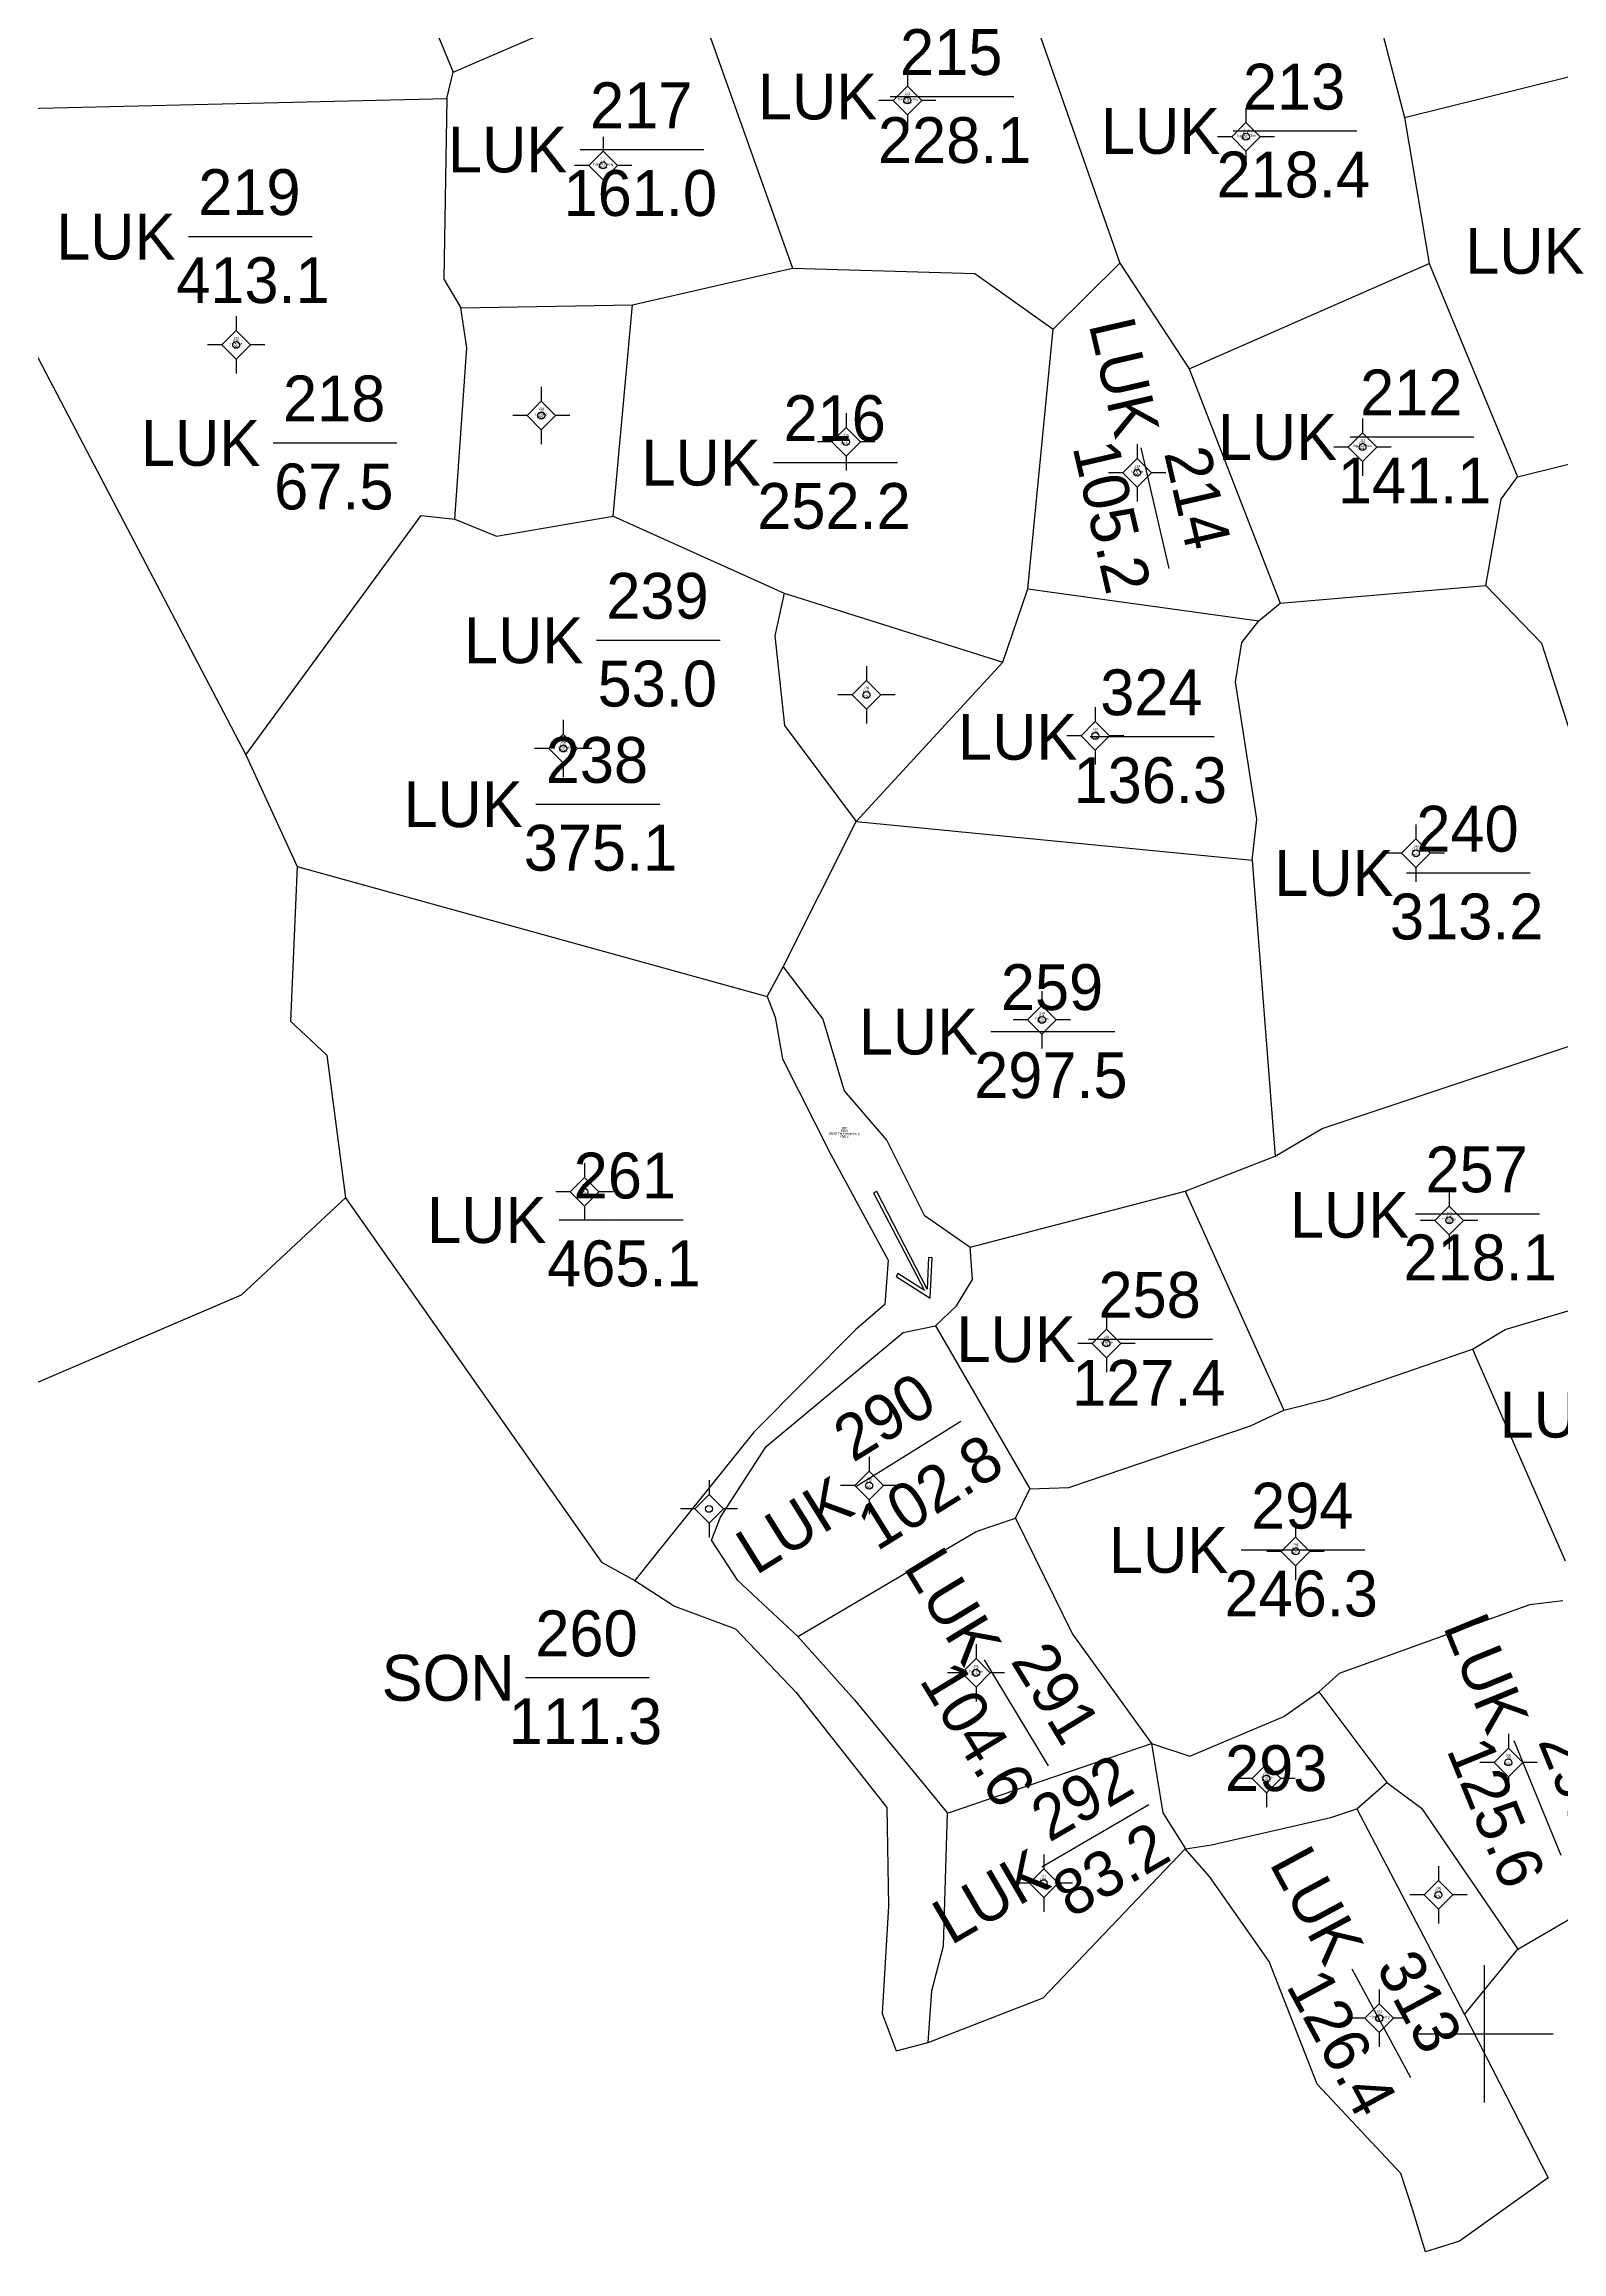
# Model space of a CAD drawing. Extents: x 550890 to 551618, y 1839259 to 1840146.
# Drawn here: x 551337.2 to 551403.4, y 1839490.5 to 1839586.8 of the extents above; entities that cross this region are included whole.
import ezdxf

# ---------------------------------------------------------------- set-up
doc = ezdxf.new("R2010")
doc.units = 0
for name, color, linetype in [('Level 10', 7, 'Continuous'), ('Level 11', 7, 'Continuous'), ('Level 13', 7, 'Continuous'), ('Level 15', 7, 'Continuous'), ('Level 2', 7, 'Continuous'), ('Level 20', 7, 'Continuous'), ('Level 31', 7, 'Continuous'), ('Level 4', 7, 'Continuous'), ('Level 63', 7, 'Continuous')]:
    doc.layers.add(name, color=color, linetype=linetype)

# ---------------------------------------------------------------- blocks, each defined once
blk = doc.blocks.new('HGDC10')
at = {"layer": 'Level 20'}
blk.add_lwpolyline([(-4.79, 0.045), (-3.601, 0.739), (-3.68, 0.869), (-5.202, -0.013), (-3.678, -0.897), (-3.6, -0.769), (-4.795, -0.075), (-0.005, -0.076), (0.005, 0.076), (-4.79, 0.045)], close=True, dxfattribs=at)

msp = doc.modelspace()

# ---------------------------------------------------------------- linework, layer by layer
at = {"layer": 'Level 10'}
for p, q in [((551394.07, 1839592.98), (551396.51, 1839583.59)), ((551355.02, 1839585.58), (551365.21, 1839589.97)), ((551365.21, 1839589.97), (551369.82, 1839577.02)), ((551380.55, 1839587.36), (551384.1, 1839577.24)), ((551396.51, 1839583.59), (551411.81, 1839587.39)), ((551354.74, 1839584.43), (551355.02, 1839585.58)), ((551331.27, 1839583.86), (551354.74, 1839584.43)), ((551331.27, 1839583.86), (551345.98, 1839555.8)), ((551396.51, 1839583.59), (551397.59, 1839577.23)), ((551362.84, 1839575.42), (551369.82, 1839577.02)), ((551381.19, 1839574.36), (551384.1, 1839577.24)), ((551384.1, 1839577.24), (551387.13, 1839572.63)), ((551387.13, 1839572.63), (551397.59, 1839577.23)), ((551397.59, 1839577.23), (551401.45, 1839567.92)), ((551355.35, 1839575.29), (551362.84, 1839575.42)), ((551362, 1839566.2), (551362.84, 1839575.42)), ((551380.09, 1839563.04), (551381.19, 1839574.36)), ((551387.13, 1839572.63), (551391.1, 1839562.41)), ((551401.45, 1839567.92), (551407.61, 1839569.45)), ((551362, 1839566.2), (551369.46, 1839562.85)), ((551391.1, 1839562.41), (551400.06, 1839563.18)), ((551369.46, 1839562.85), (551379, 1839559.84)), ((551379, 1839559.84), (551380.09, 1839563.04)), ((551380.09, 1839563.04), (551390.17, 1839561.64)), ((551390.17, 1839561.64), (551391.1, 1839562.41)), ((551372.6, 1839552.89), (551379, 1839559.84)), ((551345.98, 1839555.8), (551348.21, 1839550.92)), ((551369.41, 1839546.54), (551372.6, 1839552.89)), ((551372.6, 1839552.89), (551389.87, 1839551.2)), ((551348.21, 1839550.92), (551368.72, 1839545.25)), ((551389.87, 1839551.2), (551390.87, 1839538.28)), ((551386.95, 1839536.76), (551390.87, 1839538.28)), ((551377.57, 1839534.32), (551386.95, 1839536.76)), ((551386.95, 1839536.76), (551391.26, 1839527.2)), ((551376.06, 1839530.88), (551380.17, 1839523.77)), ((551399.49, 1839529.86), (551403.52, 1839520.63)), ((551379.55, 1839522.5), (551380.17, 1839523.77)), ((551392.78, 1839514.92), (551395.75, 1839510.97)), ((551376.58, 1839509.62), (551385.48, 1839512.66)), ((551394.44, 1839509.81), (551395.75, 1839510.97)), ((551394.44, 1839509.81), (551399.14, 1839500.85)), ((551386.95, 1839508.07), (551386.97, 1839508.07)), ((551399.14, 1839500.85), (551401.46, 1839503.69))]:
    msp.add_line(p, q, dxfattribs=at)
for points in [[(551347.97, 1839604.1), (551348.16, 1839602.15), (551355.02, 1839585.58)], [(551354.74, 1839584.43), (551354.61, 1839576.54), (551355.35, 1839575.29)], [(551369.82, 1839577.02), (551377.78, 1839576.79), (551381.19, 1839574.36)], [(551355.09, 1839566.08), (551355.62, 1839573.55), (551355.35, 1839575.29)], [(551400.06, 1839563.18), (551400.73, 1839566.95), (551401.45, 1839567.92)], [(551345.98, 1839555.8), (551353.62, 1839566.23), (551355.09, 1839566.08)], [(551355.09, 1839566.08), (551356.91, 1839565.33), (551362, 1839566.2)], [(551400.06, 1839563.18), (551402.49, 1839560.67), (551404.47, 1839554.5)], [(551369.46, 1839562.85), (551369.05, 1839560.98), (551369.48, 1839557.07), (551372.6, 1839552.89)], [(551389.87, 1839551.2), (551390.07, 1839552.98), (551389.14, 1839558.98), (551389.42, 1839560.69), (551390.17, 1839561.64)], [(551348.21, 1839550.92), (551347.93, 1839544.18), (551349.51, 1839542.69), (551350.33, 1839536.47)], [(551390.87, 1839538.28), (551392.92, 1839539.5), (551406.31, 1839543.96)], [(551319.71, 1839522.27), (551332.62, 1839526.6), (551345.79, 1839532.24), (551350.33, 1839536.47)], [(551350.33, 1839536.47), (551361.49, 1839520.57), (551362.95, 1839519.77)], [(551399.49, 1839529.86), (551400.91, 1839530.72), (551407.73, 1839532.74), (551409.43, 1839532.9)], [(551391.26, 1839527.2), (551393.16, 1839527.69), (551399.49, 1839529.86)], [(551380.17, 1839523.77), (551381.88, 1839523.83), (551389.8, 1839526.52), (551391.26, 1839527.2)], [(551370.06, 1839517.34), (551377.84, 1839521.91), (551379.55, 1839522.5)], [(551379.55, 1839522.5), (551382.04, 1839517.44), (551385.48, 1839512.66)], [(551392.78, 1839514.92), (551393.68, 1839515.74), (551401.98, 1839518.73), (551403.43, 1839518.9)], [(551385.48, 1839512.66), (551387.16, 1839512.12), (551391.25, 1839513.85), (551392.78, 1839514.92)], [(551385.48, 1839512.66), (551385.98, 1839509.64), (551386.97, 1839508.07)], [(551395.75, 1839510.97), (551397.26, 1839509.85), (551401.46, 1839503.69)], [(551386.97, 1839508.07), (551388.1, 1839508.24), (551393.3, 1839509.43), (551394.44, 1839509.81)], [(551401.46, 1839503.69), (551405.43, 1839506.01), (551406.95, 1839506.57), (551407.46, 1839509)], [(551375.74, 1839499.62), (551380.76, 1839501.57), (551386.95, 1839508.07)], [(551399.14, 1839500.85), (551402.79, 1839493.72), (551398.92, 1839490.95), (551397.44, 1839490.49), (551396.88, 1839492.31), (551396.35, 1839493.91), (551392.71, 1839497.8), (551390.61, 1839503.16), (551388.01, 1839506.87), (551386.95, 1839508.07)]]:
    msp.add_lwpolyline(points, dxfattribs=at)
at = {"layer": 'Level 11'}
for p, q in [((551374.831, 1839585.589), (551374.831, 1839584.964)), ((551374.206, 1839584.339), (551373.581, 1839584.339)), ((551374.831, 1839584.964), (551374.206, 1839584.339)), ((551374.206, 1839584.339), (551374.831, 1839583.714)), ((551375.456, 1839584.339), (551374.831, 1839584.964)), ((551374.831, 1839583.714), (551375.456, 1839584.339)), ((551376.081, 1839584.339), (551375.456, 1839584.339)), ((551374.831, 1839583.714), (551374.831, 1839583.089)), ((551389.603, 1839583.381), (551388.978, 1839582.756)), ((551389.603, 1839584.006), (551389.603, 1839583.381)), ((551390.228, 1839582.756), (551389.603, 1839583.381)), ((551361.559, 1839582.758), (551361.559, 1839582.133)), ((551388.978, 1839582.756), (551388.353, 1839582.756)), ((551388.978, 1839582.756), (551389.603, 1839582.131)), ((551389.603, 1839582.131), (551390.228, 1839582.756)), ((551390.853, 1839582.756), (551390.228, 1839582.756)), ((551360.934, 1839581.508), (551360.309, 1839581.508)), ((551361.559, 1839582.133), (551360.934, 1839581.508)), ((551360.934, 1839581.508), (551361.559, 1839580.883)), ((551362.184, 1839581.508), (551361.559, 1839582.133)), ((551361.559, 1839580.883), (551362.184, 1839581.508)), ((551362.809, 1839581.508), (551362.184, 1839581.508)), ((551389.603, 1839582.131), (551389.603, 1839581.506)), ((551361.559, 1839580.883), (551361.559, 1839580.258)), ((551345.555, 1839574.926), (551345.555, 1839574.301)), ((551345.555, 1839574.301), (551344.93, 1839573.676)), ((551346.18, 1839573.676), (551345.555, 1839574.301)), ((551344.93, 1839573.676), (551344.305, 1839573.676)), ((551344.93, 1839573.676), (551345.555, 1839573.051)), ((551345.555, 1839573.051), (551346.18, 1839573.676)), ((551345.555, 1839573.051), (551345.555, 1839572.426)), ((551346.805, 1839573.676), (551346.18, 1839573.676)), ((551358.866, 1839571.844), (551358.866, 1839571.219)), ((551358.866, 1839571.219), (551358.241, 1839570.594)), ((551359.491, 1839570.594), (551358.866, 1839571.219)), ((551358.241, 1839570.594), (551357.616, 1839570.594)), ((551358.241, 1839570.594), (551358.866, 1839569.969)), ((551358.866, 1839569.969), (551359.491, 1839570.594)), ((551358.866, 1839569.969), (551358.866, 1839569.344)), ((551360.116, 1839570.594), (551359.491, 1839570.594)), ((551372.157, 1839570.067), (551371.532, 1839569.442)), ((551372.157, 1839570.692), (551372.157, 1839570.067)), ((551372.782, 1839569.442), (551372.157, 1839570.067)), ((551394.687, 1839570.469), (551394.687, 1839569.844)), ((551371.532, 1839569.442), (551370.907, 1839569.442)), ((551371.532, 1839569.442), (551372.157, 1839568.817)), ((551372.157, 1839568.817), (551372.782, 1839569.442)), ((551373.407, 1839569.442), (551372.782, 1839569.442)), ((551384.858, 1839569.345), (551384.858, 1839568.72)), ((551394.062, 1839569.219), (551393.437, 1839569.219)), ((551394.687, 1839569.844), (551394.062, 1839569.219)), ((551394.062, 1839569.219), (551394.687, 1839568.594)), ((551395.312, 1839569.219), (551394.687, 1839569.844)), ((551394.687, 1839568.594), (551395.312, 1839569.219)), ((551395.937, 1839569.219), (551395.312, 1839569.219)), ((551372.157, 1839568.817), (551372.157, 1839568.192)), ((551384.233, 1839568.095), (551383.608, 1839568.095)), ((551384.858, 1839568.72), (551384.233, 1839568.095)), ((551384.233, 1839568.095), (551384.858, 1839567.47)), ((551385.483, 1839568.095), (551384.858, 1839568.72)), ((551384.858, 1839567.47), (551385.483, 1839568.095)), ((551386.108, 1839568.095), (551385.483, 1839568.095)), ((551394.687, 1839568.594), (551394.687, 1839567.969)), ((551384.858, 1839567.47), (551384.858, 1839566.845)), ((551373.05, 1839559.66), (551373.05, 1839559.035)), ((551372.425, 1839558.41), (551371.8, 1839558.41)), ((551373.05, 1839559.035), (551372.425, 1839558.41)), ((551372.425, 1839558.41), (551373.05, 1839557.785)), ((551373.675, 1839558.41), (551373.05, 1839559.035)), ((551373.05, 1839557.785), (551373.675, 1839558.41)), ((551374.3, 1839558.41), (551373.675, 1839558.41)), ((551373.05, 1839557.785), (551373.05, 1839557.16)), ((551383.031, 1839557.866), (551383.031, 1839557.241)), ((551359.823, 1839556.692), (551359.198, 1839556.067)), ((551359.823, 1839557.317), (551359.823, 1839556.692)), ((551360.448, 1839556.067), (551359.823, 1839556.692)), ((551382.406, 1839556.616), (551381.781, 1839556.616)), ((551383.031, 1839557.241), (551382.406, 1839556.616)), ((551382.406, 1839556.616), (551383.031, 1839555.991)), ((551383.656, 1839556.616), (551383.031, 1839557.241)), ((551383.031, 1839555.991), (551383.656, 1839556.616)), ((551384.281, 1839556.616), (551383.656, 1839556.616)), ((551359.198, 1839556.067), (551358.573, 1839556.067)), ((551359.198, 1839556.067), (551359.823, 1839555.442)), ((551359.823, 1839555.442), (551360.448, 1839556.067)), ((551359.823, 1839555.442), (551359.823, 1839554.817)), ((551361.073, 1839556.067), (551360.448, 1839556.067)), ((551383.031, 1839555.991), (551383.031, 1839555.366)), ((551397.012, 1839552.75), (551397.012, 1839552.125)), ((551397.012, 1839552.125), (551396.387, 1839551.5)), ((551397.637, 1839551.5), (551397.012, 1839552.125)), ((551396.387, 1839551.5), (551395.762, 1839551.5)), ((551396.387, 1839551.5), (551397.012, 1839550.875)), ((551397.012, 1839550.875), (551397.637, 1839551.5)), ((551397.012, 1839550.875), (551397.012, 1839550.25)), ((551398.262, 1839551.5), (551397.637, 1839551.5)), ((551380.704, 1839544.857), (551380.079, 1839544.232)), ((551380.704, 1839545.482), (551380.704, 1839544.857)), ((551381.329, 1839544.232), (551380.704, 1839544.857)), ((551380.079, 1839544.232), (551379.454, 1839544.232)), ((551380.079, 1839544.232), (551380.704, 1839543.607)), ((551380.704, 1839543.607), (551381.329, 1839544.232)), ((551381.954, 1839544.232), (551381.329, 1839544.232)), ((551380.704, 1839543.607), (551380.704, 1839542.982)), ((551360.747, 1839537.351), (551360.122, 1839536.726)), ((551360.747, 1839537.976), (551360.747, 1839537.351)), ((551361.372, 1839536.726), (551360.747, 1839537.351)), ((551360.122, 1839536.726), (551359.497, 1839536.726)), ((551360.122, 1839536.726), (551360.747, 1839536.101)), ((551360.747, 1839536.101), (551361.372, 1839536.726)), ((551361.997, 1839536.726), (551361.372, 1839536.726)), ((551398.468, 1839536.733), (551398.468, 1839536.108)), ((551360.747, 1839536.101), (551360.747, 1839535.476)), ((551397.843, 1839535.483), (551397.218, 1839535.483)), ((551398.468, 1839536.108), (551397.843, 1839535.483)), ((551397.843, 1839535.483), (551398.468, 1839534.858)), ((551399.093, 1839535.483), (551398.468, 1839536.108)), ((551398.468, 1839534.858), (551399.093, 1839535.483)), ((551399.718, 1839535.483), (551399.093, 1839535.483)), ((551398.468, 1839534.858), (551398.468, 1839534.233)), ((551383.518, 1839531.369), (551383.518, 1839530.744)), ((551383.518, 1839530.744), (551382.893, 1839530.119)), ((551384.143, 1839530.119), (551383.518, 1839530.744)), ((551382.893, 1839530.119), (551382.268, 1839530.119)), ((551382.893, 1839530.119), (551383.518, 1839529.494)), ((551383.518, 1839529.494), (551384.143, 1839530.119)), ((551383.518, 1839529.494), (551383.518, 1839528.869)), ((551384.768, 1839530.119), (551384.143, 1839530.119)), ((551373.166, 1839525.164), (551373.166, 1839524.539)), ((551366.18, 1839524.15), (551366.18, 1839523.525)), ((551372.541, 1839523.914), (551371.916, 1839523.914)), ((551373.166, 1839524.539), (551372.541, 1839523.914)), ((551372.541, 1839523.914), (551373.166, 1839523.289)), ((551373.791, 1839523.914), (551373.166, 1839524.539)), ((551373.166, 1839523.289), (551373.791, 1839523.914)), ((551374.416, 1839523.914), (551373.791, 1839523.914)), ((551365.555, 1839522.9), (551364.93, 1839522.9)), ((551366.18, 1839523.525), (551365.555, 1839522.9)), ((551365.555, 1839522.9), (551366.18, 1839522.275)), ((551366.805, 1839522.9), (551366.18, 1839523.525)), ((551366.18, 1839522.275), (551366.805, 1839522.9)), ((551367.43, 1839522.9), (551366.805, 1839522.9)), ((551373.166, 1839523.289), (551373.166, 1839522.664)), ((551366.18, 1839522.275), (551366.18, 1839521.65)), ((551391.767, 1839522.297), (551391.767, 1839521.672)), ((551391.142, 1839521.047), (551390.517, 1839521.047)), ((551391.767, 1839521.672), (551391.142, 1839521.047)), ((551391.142, 1839521.047), (551391.767, 1839520.422)), ((551392.392, 1839521.047), (551391.767, 1839521.672)), ((551391.767, 1839520.422), (551392.392, 1839521.047)), ((551393.017, 1839521.047), (551392.392, 1839521.047)), ((551391.767, 1839520.422), (551391.767, 1839519.797)), ((551377.826, 1839516.998), (551377.826, 1839516.373)), ((551377.826, 1839516.373), (551377.201, 1839515.748)), ((551378.451, 1839515.748), (551377.826, 1839516.373)), ((551377.201, 1839515.748), (551376.576, 1839515.748)), ((551377.201, 1839515.748), (551377.826, 1839515.123)), ((551377.826, 1839515.123), (551378.451, 1839515.748)), ((551377.826, 1839515.123), (551377.826, 1839514.498)), ((551379.076, 1839515.748), (551378.451, 1839515.748)), ((551401.047, 1839513.093), (551401.047, 1839512.468)), ((551390.493, 1839512.388), (551390.493, 1839511.763)), ((551401.047, 1839512.468), (551400.422, 1839511.843)), ((551401.672, 1839511.843), (551401.047, 1839512.468)), ((551389.868, 1839511.138), (551389.243, 1839511.138)), ((551390.493, 1839511.763), (551389.868, 1839511.138)), ((551389.868, 1839511.138), (551390.493, 1839510.513)), ((551391.118, 1839511.138), (551390.493, 1839511.763)), ((551390.493, 1839510.513), (551391.118, 1839511.138)), ((551391.743, 1839511.138), (551391.118, 1839511.138)), ((551400.422, 1839511.843), (551399.797, 1839511.843)), ((551400.422, 1839511.843), (551401.047, 1839511.218)), ((551401.047, 1839511.218), (551401.672, 1839511.843)), ((551401.047, 1839511.218), (551401.047, 1839510.593)), ((551402.297, 1839511.843), (551401.672, 1839511.843)), ((551390.493, 1839510.513), (551390.493, 1839509.888)), ((551380.78, 1839507.823), (551380.78, 1839507.198)), ((551397.998, 1839507.31), (551397.998, 1839506.685)), ((551380.155, 1839506.573), (551379.53, 1839506.573)), ((551380.78, 1839507.198), (551380.155, 1839506.573)), ((551380.155, 1839506.573), (551380.78, 1839505.948)), ((551381.405, 1839506.573), (551380.78, 1839507.198)), ((551380.78, 1839505.948), (551381.405, 1839506.573)), ((551382.03, 1839506.573), (551381.405, 1839506.573)), ((551397.998, 1839506.685), (551397.373, 1839506.06)), ((551398.623, 1839506.06), (551397.998, 1839506.685)), ((551380.78, 1839505.948), (551380.78, 1839505.323)), ((551397.373, 1839506.06), (551396.748, 1839506.06)), ((551397.373, 1839506.06), (551397.998, 1839505.435)), ((551397.998, 1839505.435), (551398.623, 1839506.06)), ((551397.998, 1839505.435), (551397.998, 1839504.81)), ((551399.248, 1839506.06), (551398.623, 1839506.06)), ((551395.417, 1839501.928), (551395.417, 1839501.303)), ((551394.792, 1839500.678), (551394.167, 1839500.678)), ((551395.417, 1839501.303), (551394.792, 1839500.678)), ((551394.792, 1839500.678), (551395.417, 1839500.053)), ((551396.042, 1839500.678), (551395.417, 1839501.303)), ((551395.417, 1839500.053), (551396.042, 1839500.678)), ((551396.667, 1839500.678), (551396.042, 1839500.678)), ((551395.417, 1839500.053), (551395.417, 1839499.428))]:
    msp.add_line(p, q, dxfattribs=at)
for centre in [(551374.831, 1839584.339), (551389.603, 1839582.756), (551361.559, 1839581.508), (551345.555, 1839573.676), (551358.866, 1839570.594), (551372.157, 1839569.442), (551394.687, 1839569.219), (551384.857, 1839568.095), (551373.05, 1839558.41), (551383.031, 1839556.616), (551359.822, 1839556.067), (551397.012, 1839551.5), (551380.704, 1839544.232), (551360.746, 1839536.726), (551398.468, 1839535.483), (551383.518, 1839530.119), (551373.166, 1839523.914), (551366.179, 1839522.9), (551391.766, 1839521.047), (551377.825, 1839515.748), (551390.492, 1839511.138), (551401.047, 1839511.843), (551380.78, 1839506.573), (551397.998, 1839506.06), (551395.417, 1839500.678)]:
    msp.add_circle(centre, 0.15, dxfattribs=at)
at = {"layer": 'Level 13'}
for p, q in [((551374.08, 1839584.51), (551379.48, 1839584.51)), ((551374.35, 1839584.53), (551374.35, 1839584.53)), ((551361.26, 1839582.68), (551361.26, 1839582.68)), ((551389.04, 1839583.01), (551394.44, 1839583.01)), ((551389.38, 1839582.87), (551389.38, 1839582.87)), ((551360.56, 1839582.2), (551365.96, 1839582.2)), ((551343.47, 1839578.4), (551348.87, 1839578.4)), ((551346.91, 1839570.2), (551346.91, 1839570.2)), ((551358.89, 1839570.41), (551358.89, 1839570.41)), ((551394.42, 1839569.87), (551394.42, 1839569.87)), ((551347.17, 1839569.4), (551352.57, 1839569.4)), ((551384.53, 1839569.49), (551384.53, 1839569.49)), ((551385.01, 1839569.18), (551386.23, 1839563.92)), ((551394.14, 1839569.66), (551399.54, 1839569.66)), ((551369, 1839568.55), (551374.4, 1839568.55)), ((551371.41, 1839568.48), (551371.41, 1839568.48)), ((551361.27, 1839560.8), (551366.67, 1839560.8)), ((551373.3, 1839557.9), (551373.3, 1839557.9)), ((551382.81, 1839556.59), (551388.21, 1839556.59)), ((551382.98, 1839557.16), (551382.98, 1839557.16)), ((551358.2, 1839555.81), (551358.2, 1839555.81)), ((551358.63, 1839553.64), (551364.03, 1839553.64)), ((551396.6, 1839550.64), (551402, 1839550.64)), ((551397.51, 1839550.81), (551397.51, 1839550.81)), ((551378.48, 1839543.72), (551383.88, 1839543.72)), ((551380.89, 1839543.66), (551380.89, 1839543.66)), ((551359.65, 1839535.51), (551365.05, 1839535.51)), ((551362.06, 1839535.44), (551362.06, 1839535.44)), ((551397, 1839535.77), (551402.4, 1839535.77)), ((551398.06, 1839535.63), (551398.06, 1839535.63)), ((551382.74, 1839530.3), (551388.14, 1839530.3)), ((551383.13, 1839530.31), (551383.13, 1839530.31)), ((551372.59, 1839523.87), (551377.17, 1839526.73)), ((551373.84, 1839524.15), (551373.84, 1839524.15)), ((551366.29, 1839523.05), (551366.29, 1839523.05)), ((551389.39, 1839521.11), (551394.79, 1839521.11)), ((551391.8, 1839521.05), (551391.8, 1839521.05)), ((551377.08, 1839516.1), (551377.08, 1839516.1)), ((551378.18, 1839516.31), (551380.98, 1839511.69)), ((551358.17, 1839515.54), (551363.57, 1839515.54)), ((551401.29, 1839512.8), (551403.33, 1839507.8)), ((551390.5, 1839511.52), (551390.5, 1839511.52)), ((551401.01, 1839511.34), (551401.01, 1839511.34)), ((551380.7, 1839507.29), (551385.36, 1839510.01)), ((551380.81, 1839506.18), (551380.81, 1839506.18)), ((551398.2, 1839505.94), (551398.2, 1839505.94)), ((551394.22, 1839502.84), (551396.78, 1839498.09)), ((551395.62, 1839500.21), (551395.62, 1839500.21))]:
    msp.add_line(p, q, dxfattribs=at)
at = {"layer": 'Level 31'}
msp.add_line((551368.72, 1839545.25), (551369.41, 1839546.54), dxfattribs=at)
for points in [[(551369.41, 1839546.54), (551371.15, 1839544.26), (551372.08, 1839541.13), (551373.94, 1839538.97), (551375.57, 1839535.71), (551377.57, 1839534.32)], [(551368.72, 1839545.25), (551369.06, 1839544.35), (551369.38, 1839542.53), (551371.49, 1839538.36), (551374, 1839533.75), (551373.85, 1839531.82), (551372.58, 1839530.73), (551368.13, 1839526.24), (551363.8, 1839520.85), (551362.95, 1839519.77)], [(551376.06, 1839530.88), (551376.97, 1839531.76), (551377.67, 1839532.9), (551377.57, 1839534.32)], [(551370.06, 1839517.34), (551367.44, 1839519.78), (551366.29, 1839521.53), (551366.68, 1839522.54), (551368.67, 1839525.62), (551374.65, 1839530.59), (551376.06, 1839530.88)], [(551362.95, 1839519.77), (551364.67, 1839518.65), (551367.33, 1839517.67), (551369.98, 1839514.89), (551373.94, 1839509.88), (551374.01, 1839505.57), (551373.73, 1839500.89), (551374.34, 1839499.26), (551375.74, 1839499.62)], [(551370.06, 1839517.34), (551372.53, 1839514.57), (551376.58, 1839509.62)], [(551375.74, 1839499.62), (551375.9, 1839501.87), (551376.41, 1839503.84), (551376.58, 1839509.62)]]:
    msp.add_lwpolyline(points, dxfattribs=at)
at = {"layer": 'Level 63'}
for points in [[(551400, 1839497), (551400, 1839503)], [(551397, 1839500), (551403, 1839500)]]:
    msp.add_lwpolyline(points, dxfattribs=at)

# ---------------------------------------------------------------- block references
at = {"layer": 'Level 20', "xscale": 0.9999787655594907, "yscale": 0.9999787655594907, "rotation": 117.2153658477609}
msp.add_blockref('HGDC10', (551373.43, 1839536.71), dxfattribs=at)

# ---------------------------------------------------------------- texts
at = {"layer": 'Level 13'}
for s, p in [('215', (551374.514, 1839585.45)), ('213', (551389.47, 1839583.94)), ('217', (551360.99, 1839583.13)), ('219', (551343.9, 1839579.34)), ('218', (551347.599, 1839570.34)), ('212', (551394.581, 1839570.6)), ('216', (551369.428, 1839569.48)), ('239', (551361.7, 1839561.73)), ('324', (551383.246, 1839557.52)), ('238', (551359.059, 1839554.57)), ('240', (551397.034, 1839551.57)), ('259', (551378.91, 1839544.66)), ('261', (551360.278, 1839536.44)), ('257', (551397.43, 1839536.71)), ('258', (551383.169, 1839531.24)), ('294', (551389.826, 1839522.04)), ('260', (551358.604, 1839516.47)), ('293', (551388.69, 1839510.59))]:
    msp.add_text(s, height=2, dxfattribs=at).set_placement(p)
for s, height, rotation, p in [('214', 2, 283.00785, (551386.024, 1839568.964)), ('290', 2, 31.89379, (551372.459, 1839524.897)), ('291', 2, 301.28339, (551379.309, 1839516.262)), ('295', 2, 292.18741, (551402.322, 1839512.759)), ('292', 1.99, 30.23018, (551381.021, 1839508.33)), ('313', 2, 298.32595, (551395.245, 1839502.905))]:
    msp.add_text(s, height=height, rotation=rotation, dxfattribs=at).set_placement(p)
at = {"layer": 'Level 15'}
for s, height, p in [('Trần Phi Nông', 0.10002, (551374.39, 1839584.34)), ('Khối 1', 0.1, (551374.637, 1839584.22)), ('LUK', 0.1, (551374.688, 1839584.46)), ('215', 0.1, (551374.728, 1839584.58)), ('Nguyễn Tiềm', 0.10002, (551389.214, 1839582.76)), ('Khối 2', 0.1, (551389.406, 1839582.64)), ('LUK', 0.1, (551389.458, 1839582.88)), ('213', 0.1, (551389.499, 1839583)), ('Trần Phi Nông', 0.10002, (551361.11, 1839581.51)), ('Khối 1', 0.1, (551361.357, 1839581.39)), ('LUK', 0.1, (551361.408, 1839581.63)), ('217', 0.1, (551361.439, 1839581.75)), ('Lê Khoa', 0.1, (551345.307, 1839573.68)), ('LUK', 0.1, (551345.408, 1839573.8)), ('219', 0.1, (551345.448, 1839573.92)), ('Khối 2', 0.1, (551345.356, 1839573.56)), ('218', 0.1, (551358.759, 1839570.84)), ('Lê Dũng', 0.1, (551358.595, 1839570.6)), ('Khối 2', 0.1, (551358.666, 1839570.48)), ('LUK', 0.1, (551358.718, 1839570.72)), ('Khối 2', 0.1, (551371.956, 1839569.33)), ('LUK', 0.1, (551372.008, 1839569.57)), ('216', 0.1, (551372.046, 1839569.69)), ('.', 0.1, (551372.143, 1839569.45)), ('Nguyễn Tiềm', 0.10002, (551394.294, 1839569.22)), ('Khối 2', 0.1, (551394.486, 1839569.1)), ('LUK', 0.1, (551394.538, 1839569.34)), ('212', 0.1, (551394.577, 1839569.46)), ('Lê Khoa', 0.1, (551384.607, 1839568.1)), ('Khối 2', 0.1, (551384.656, 1839567.98)), ('LUK', 0.1, (551384.708, 1839568.22)), ('214', 0.1, (551384.747, 1839568.34)), ('Khối 2', 0.1, (551372.846, 1839558.3)), ('LUK', 0.1, (551372.898, 1839558.54)), ('239', 0.1, (551372.938, 1839558.66)), ('.', 0.1, (551373.033, 1839558.42)), ('238', 0.1, (551359.719, 1839556.31)), ('Khối 2', 0.1, (551382.836, 1839556.5)), ('LUK', 0.1, (551382.888, 1839556.74)), ('324', 0.1, (551382.927, 1839556.86)), ('.', 0.1, (551383.023, 1839556.62)), ('Lê Khoa', 0.1, (551359.577, 1839556.07)), ('Khối 2', 0.1, (551359.626, 1839555.95)), ('LUK', 0.1, (551359.678, 1839556.19)), ('LUK', 0.1, (551396.868, 1839551.63)), ('240', 0.1, (551396.908, 1839551.75)), ('Khối 2', 0.1, (551396.816, 1839551.39)), ('.', 0.1, (551397.003, 1839551.51)), ('Trần Giáo', 0.1, (551380.394, 1839544.24)), ('Khối 2', 0.1, (551380.506, 1839544.12)), ('LUK', 0.1, (551380.558, 1839544.36)), ('259', 0.1, (551380.598, 1839544.48)), ('UBND Thị trấn quản lý', 0.10002, (551371.368, 1839539.22)), ('Khối 2', 0.1, (551371.876, 1839539.1)), ('SON', 0.1, (551371.926, 1839539.34)), ('260', 0.1, (551371.968, 1839539.46)), ('Khối 2', 0.1, (551360.546, 1839536.61)), ('LUK', 0.1, (551360.598, 1839536.85)), ('261', 0.1, (551360.637, 1839536.97)), ('.', 0.1, (551360.733, 1839536.73)), ('Trần Giáo', 0.1, (551398.154, 1839535.49)), ('Khối 2', 0.1, (551398.266, 1839535.37)), ('LUK', 0.1, (551398.318, 1839535.61)), ('257', 0.1, (551398.349, 1839535.73)), ('258', 0.1, (551383.409, 1839530.36)), ('Lê Khoa', 0.1, (551383.267, 1839530.12)), ('Khối 2', 0.1, (551383.316, 1839530)), ('LUK', 0.1, (551383.368, 1839530.24)), ('Khối 2', 0.1, (551372.966, 1839523.8)), ('LUK', 0.1, (551373.018, 1839524.04)), ('290', 0.1, (551373.058, 1839524.16)), ('.', 0.1, (551373.153, 1839523.92)), ('Khối 2', 0.1, (551391.566, 1839520.93)), ('LUK', 0.1, (551391.618, 1839521.17)), ('294', 0.1, (551391.657, 1839521.29)), ('.', 0.1, (551391.753, 1839521.05)), ('LUK', 0.1, (551377.678, 1839515.87)), ('291', 0.1, (551377.717, 1839515.99)), ('Trần Giáo', 0.1, (551377.514, 1839515.75)), ('Khối 2', 0.1, (551377.626, 1839515.63)), ('295', 0.1, (551400.938, 1839512.09)), ('Lê Khoa', 0.1, (551390.247, 1839511.14)), ('Khối 2', 0.1, (551390.296, 1839511.02)), ('LUK', 0.1, (551390.348, 1839511.26)), ('293', 0.1, (551390.389, 1839511.38)), ('Khối 2', 0.1, (551400.846, 1839511.73)), ('LUK', 0.1, (551400.898, 1839511.97)), ('.', 0.1, (551401.033, 1839511.85)), ('Khối 2', 0.1, (551380.576, 1839506.46)), ('LUK', 0.1, (551380.628, 1839506.7)), ('292', 0.1, (551380.667, 1839506.82)), ('.', 0.1, (551380.763, 1839506.58)), ('296', 0.1, (551397.886, 1839506.31)), ('Khối 2', 0.1, (551397.796, 1839505.95)), ('LUK', 0.1, (551397.848, 1839506.19)), ('.', 0.1, (551397.983, 1839506.07)), ('Trần Phi Nông', 0.10002, (551394.97, 1839500.68)), ('Khối 1', 0.1, (551395.217, 1839500.56)), ('LUK', 0.1, (551395.268, 1839500.8)), ('313', 0.1, (551395.309, 1839500.92))]:
    msp.add_text(s, height=height, dxfattribs=at).set_placement(p)
at = {"layer": 'Level 2'}
for s, p in [('LUK', (551368.314, 1839583.51)), ('LUK', (551383.274, 1839582.01)), ('LUK', (551354.794, 1839581.2)), ('LUK', (551337.704, 1839577.4)), ('LUK', (551399.164, 1839576.78)), ('LUK', (551341.404, 1839568.4)), ('LUK', (551388.374, 1839568.66)), ('LUK', (551363.234, 1839567.54)), ('LUK', (551355.494, 1839559.79)), ('LUK', (551377.044, 1839555.58)), ('LUK', (551352.854, 1839552.64)), ('LUK', (551390.834, 1839549.64)), ('LUK', (551372.714, 1839542.72)), ('LUK', (551353.884, 1839534.5)), ('LUK', (551391.514, 1839534.73)), ('LUK', (551376.974, 1839529.3)), ('LUK', (551400.664, 1839526.01)), ('LUK', (551383.624, 1839520.11)), ('SON', (551351.903, 1839514.53))]:
    msp.add_text(s, height=2, dxfattribs=at).set_placement(p)
for height, rotation, p in [(2, 283.00785, (551382.738, 1839574.573)), (2, 31.89379, (551368.22, 1839519.977)), (2, 301.28339, (551374.625, 1839520.365)), (2, 292.18741, (551398.182, 1839517.769)), (1.99, 30.23018, (551376.728, 1839503.84)), (2, 298.32595, (551390.595, 1839507.438))]:
    msp.add_text('LUK', height=height, rotation=rotation, dxfattribs=at).set_placement(p)
at = {"layer": 'Level 4'}
for s, p in [('228.1', (551373.55, 1839581.61)), ('218.4', (551388.318, 1839580.11)), ('161.0', (551359.837, 1839579.3)), ('413.1', (551342.94, 1839575.5)), ('67.5', (551347.212, 1839566.5)), ('141.1', (551393.61, 1839566.76)), ('252.2', (551368.284, 1839565.65)), ('53.0', (551361.322, 1839557.9)), ('136.3', (551382.083, 1839553.69)), ('375.1', (551358.1, 1839550.74)), ('313.2', (551395.884, 1839547.74)), ('297.5', (551377.746, 1839540.82)), ('465.1', (551359.12, 1839532.61)), ('218.1', (551396.47, 1839532.87)), ('127.4', (551382.018, 1839527.4)), ('246.3', (551388.663, 1839518.21)), ('111.3', (551357.443, 1839512.64))]:
    msp.add_text(s, height=2, dxfattribs=at).set_placement(p)
for s, height, rotation, p in [('105.2', 2, 283.00785, (551382.03, 1839569.222)), ('102.8', 2, 31.89379, (551373.5, 1839521.029)), ('104.6', 2, 301.28339, (551375.324, 1839515.427)), ('125.6', 2, 292.18741, (551398.335, 1839512.388)), ('83.2', 1.99, 30.23018, (551381.969, 1839505.014)), ('126.4', 2, 298.32595, (551391.324, 1839502.1))]:
    msp.add_text(s, height=height, rotation=rotation, dxfattribs=at).set_placement(p)

doc.saveas('drawing.dxf')
